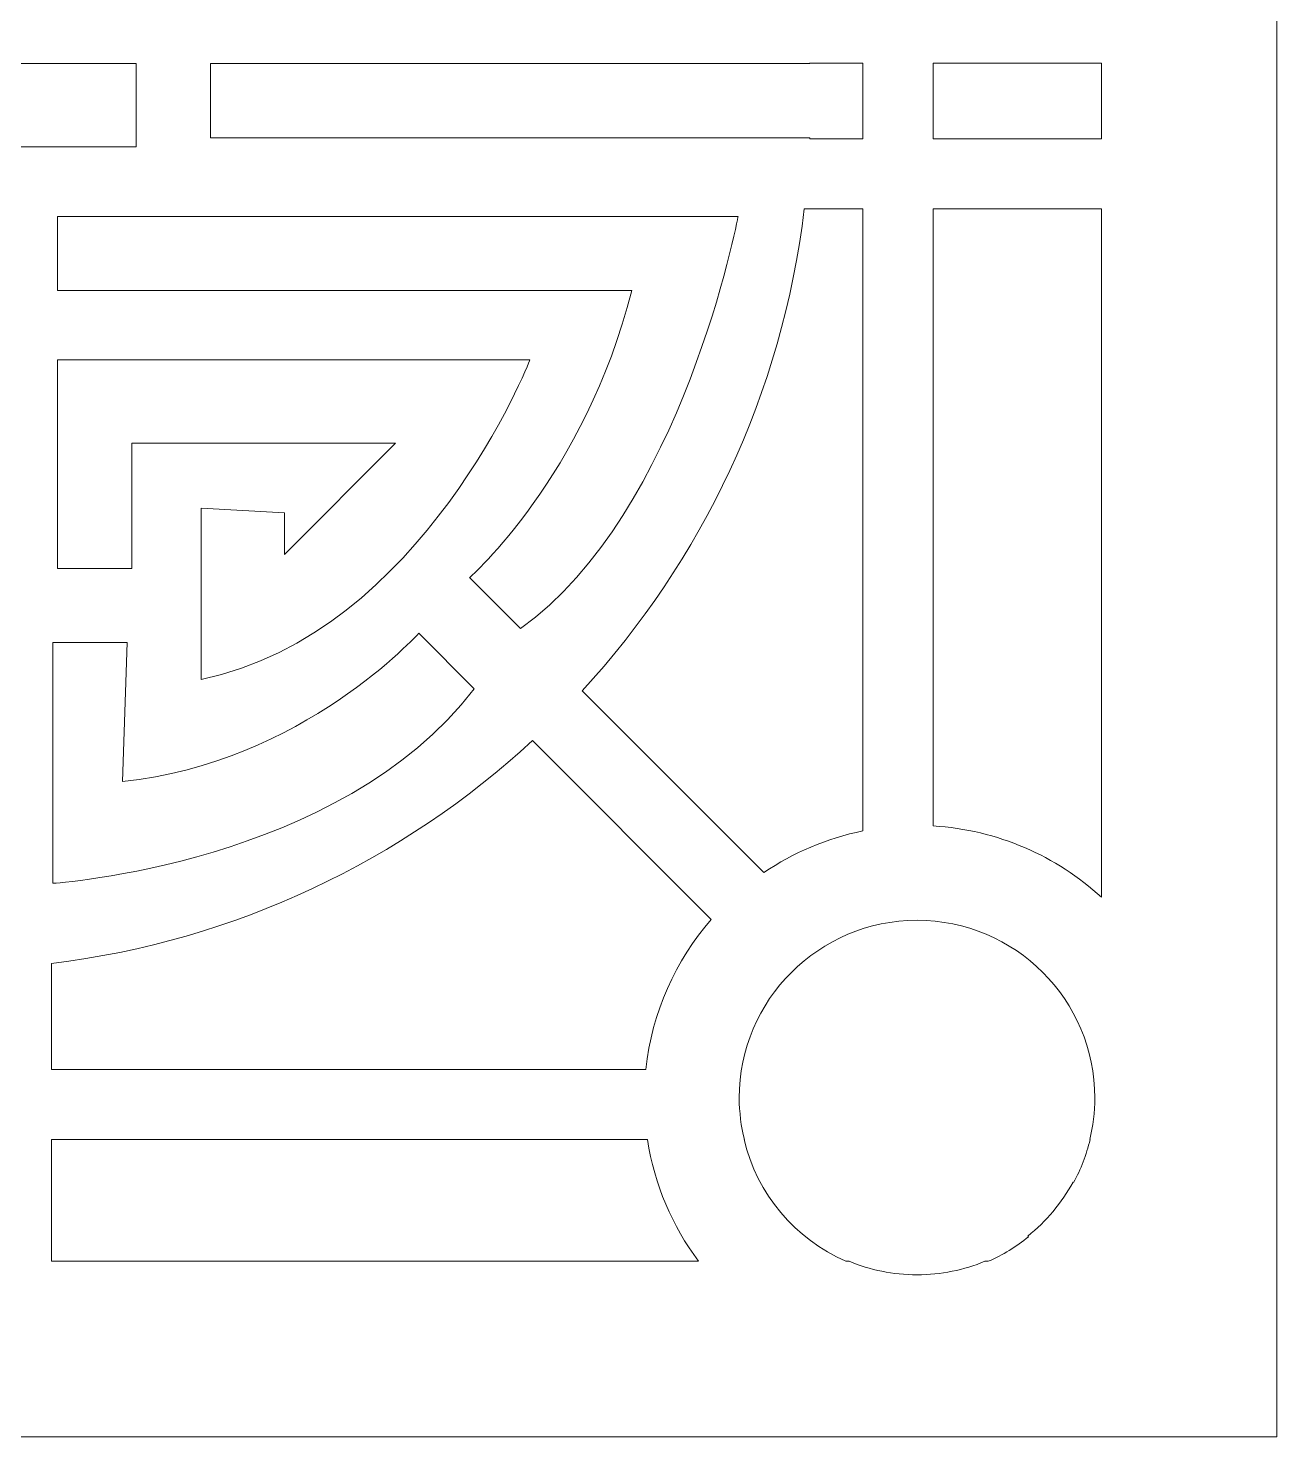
# Model space of a CAD drawing. Header units: centimetres. Extents: x -9.8 to 9.8, y -11.2 to 9.5.
# Drawn here: x -3.005 to -0.539, y -11.215 to -8.434 of the extents above; entities that cross this region are included whole.
import ezdxf

# ---------------------------------------------------------------- set-up
doc = ezdxf.new("R2010")
doc.units = ezdxf.units.CM
doc.header["$MEASUREMENT"] = 0
doc.layers.add('layer 1', color=7, linetype='Continuous')

msp = doc.modelspace()

# ---------------------------------------------------------------- linework, layer by layer
at = {"layer": 'layer 1', "color": 177, "lineweight": 9}
for points, knots in [([(-9.77912, 9.45925), (-9.77912, 9.45925), (-0.53922, 9.45925), (-0.53922, 9.45925), (-0.53922, 9.45925), (-0.53922, 9.45925), (-0.53922, -11.21502), (-0.53922, -11.21502), (-0.53922, -11.21502), (-0.53922, -11.21502), (-9.77912, -11.21502), (-9.77912, -11.21502), (-9.77912, -11.21502), (-9.77912, -11.21502), (-9.77912, 9.45925), (-9.77912, 9.45925)], [0, 0, 0, 0, 0.2, 0.2, 0.2, 0.2, 0.4, 0.4, 0.4, 0.4, 0.6, 0.6, 0.6, 0.6, 1, 1, 1, 1]), ([(-3.08398, -8.96142), (-3.08398, -8.96142), (-3.23021, -8.96142), (-3.23021, -8.96142), (-3.23021, -8.96142), (-3.23021, -8.96142), (-3.23021, -8.66886), (-3.23021, -8.66886), (-3.23021, -8.66886), (-3.23021, -8.66886), (-3.53187, -8.66886), (-3.53187, -8.66886), (-3.53187, -8.66886), (-3.53187, -8.66886), (-3.53187, -8.52263), (-3.53187, -8.52263), (-3.53187, -8.52263), (-3.53187, -8.52263), (-3.2485, -8.51346), (-3.2485, -8.51346), (-3.2485, -8.51346), (-3.2485, -8.51346), (-3.2485, -8.23006), (-3.2485, -8.23006), (-3.2485, -8.23006), (-3.2485, -8.23006), (-3.09309, -8.23006), (-3.09309, -8.23006), (-3.09309, -8.23006), (-3.09309, -8.23006), (-3.09309, -8.5043), (-3.09309, -8.5043), (-3.09309, -8.5043), (-3.09309, -8.5043), (-2.79143, -8.5043), (-2.79143, -8.5043), (-2.79143, -8.5043), (-2.79143, -8.5043), (-2.79143, -8.66886), (-2.79143, -8.66886), (-2.79143, -8.66886), (-2.79143, -8.66886), (-3.08398, -8.66886), (-3.08398, -8.66886), (-3.08398, -8.66886), (-3.08398, -8.66886), (-3.08398, -8.96142), (-3.08398, -8.96142)], [0, 0, 0, 0, 0.0769231, 0.0769231, 0.0769231, 0.0769231, 0.1538462, 0.1538462, 0.1538462, 0.1538462, 0.2307692, 0.2307692, 0.2307692, 0.2307692, 0.3076923, 0.3076923, 0.3076923, 0.3076923, 0.3846154, 0.3846154, 0.3846154, 0.3846154, 0.4615385, 0.4615385, 0.4615385, 0.4615385, 0.5384615, 0.5384615, 0.5384615, 0.5384615, 0.6153846, 0.6153846, 0.6153846, 0.6153846, 0.6923077, 0.6923077, 0.6923077, 0.6923077, 0.7692308, 0.7692308, 0.7692308, 0.7692308, 0.8461538, 0.8461538, 0.8461538, 0.8461538, 1, 1, 1, 1]), ([(-1.35672, -8.65276), (-1.35672, -8.65276), (-1.35672, -8.50375), (-1.35672, -8.50375), (-1.35672, -8.50375), (-1.35672, -8.50375), (-1.46177, -8.50375), (-1.46177, -8.50375), (-1.46177, -8.50375), (-1.46177, -8.50375), (-1.46174, -8.5043), (-1.46174, -8.5043), (-1.46174, -8.5043), (-1.46174, -8.5043), (-2.64515, -8.5043), (-2.64515, -8.5043), (-2.64515, -8.5043), (-2.64515, -8.5043), (-2.64515, -8.6506), (-2.64515, -8.6506), (-2.64515, -8.6506), (-2.64515, -8.6506), (-1.4613, -8.6506), (-1.4613, -8.6506), (-1.4613, -8.6506), (-1.46133, -8.65133), (-1.46138, -8.65204), (-1.46141, -8.65276), (-1.46141, -8.65276), (-1.46141, -8.65276), (-1.35672, -8.65276), (-1.35672, -8.65276)], [0, 0, 0, 0, 0.1111111, 0.1111111, 0.1111111, 0.1111111, 0.2222222, 0.2222222, 0.2222222, 0.2222222, 0.3333333, 0.3333333, 0.3333333, 0.3333333, 0.4444444, 0.4444444, 0.4444444, 0.4444444, 0.5555556, 0.5555556, 0.5555556, 0.5555556, 0.6666667, 0.6666667, 0.6666667, 0.6666667, 0.7777778, 0.7777778, 0.7777778, 0.7777778, 1, 1, 1, 1]), ([(-1.21813, -8.50375), (-1.21813, -8.50375), (-1.21813, -8.65276), (-1.21813, -8.65276), (-1.21813, -8.65276), (-1.21813, -8.65276), (-0.88572, -8.65276), (-0.88572, -8.65276), (-0.88572, -8.65276), (-0.88572, -8.65276), (-0.88572, -8.50375), (-0.88572, -8.50375), (-0.88572, -8.50375), (-0.88572, -8.50375), (-1.21813, -8.50375), (-1.21813, -8.50375)], [0, 0, 0, 0, 0.2, 0.2, 0.2, 0.2, 0.4, 0.4, 0.4, 0.4, 0.6, 0.6, 0.6, 0.6, 1, 1, 1, 1]), ([(-2.03262, -9.61963), (-2.03262, -9.61963), (-2.1332, -9.5191), (-2.1332, -9.5191), (-2.1332, -9.5191), (-2.1332, -9.5191), (-1.90468, -9.31795), (-1.81324, -8.95231), (-1.81324, -8.95231), (-1.81324, -8.95231), (-2.94685, -8.95231), (-2.94685, -8.95231), (-2.94685, -8.95231), (-2.94685, -8.95231), (-2.94685, -8.80599), (-2.94685, -8.80599), (-2.94685, -8.80599), (-2.94685, -8.80599), (-1.60301, -8.80599), (-1.60301, -8.80599), (-1.60301, -8.80599), (-1.60301, -8.80599), (-1.71271, -9.39108), (-2.03262, -9.61963)], [0, 0, 0, 0, 0.1428571, 0.1428571, 0.1428571, 0.1428571, 0.2857143, 0.2857143, 0.2857143, 0.2857143, 0.4285714, 0.4285714, 0.4285714, 0.4285714, 0.5714286, 0.5714286, 0.5714286, 0.5714286, 0.7142857, 0.7142857, 0.7142857, 0.7142857, 1, 1, 1, 1]), ([(-1.55235, -10.10141), (-1.49427, -10.06186), (-1.42805, -10.03337), (-1.35672, -10.01897), (-1.35672, -10.01897), (-1.35672, -10.01897), (-1.35672, -8.79136), (-1.35672, -8.79136), (-1.35672, -8.79136), (-1.35672, -8.79136), (-1.4724, -8.79136), (-1.4724, -8.79136), (-1.4724, -8.79136), (-1.51604, -9.15625), (-1.67475, -9.48577), (-1.91122, -9.74254), (-1.91122, -9.74254), (-1.91122, -9.74254), (-1.55235, -10.10141), (-1.55235, -10.10141)], [0, 0, 0, 0, 0.1666667, 0.1666667, 0.1666667, 0.1666667, 0.3333333, 0.3333333, 0.3333333, 0.3333333, 0.5, 0.5, 0.5, 0.5, 0.6666667, 0.6666667, 0.6666667, 0.6666667, 1, 1, 1, 1]), ([(-1.21813, -10.00926), (-1.09024, -10.01667), (-0.97432, -10.06872), (-0.88572, -10.15007), (-0.88572, -10.15007), (-0.88572, -10.15007), (-0.88572, -8.79136), (-0.88572, -8.79136), (-0.88572, -8.79136), (-0.88572, -8.79136), (-1.21813, -8.79136), (-1.21813, -8.79136), (-1.21813, -8.79136), (-1.21813, -8.79136), (-1.21813, -10.00926), (-1.21813, -10.00926)], [0, 0, 0, 0, 0.2, 0.2, 0.2, 0.2, 0.4, 0.4, 0.4, 0.4, 0.6, 0.6, 0.6, 0.6, 1, 1, 1, 1]), ([(-2.27947, -9.25394), (-2.27947, -9.25394), (-2.80054, -9.25394), (-2.80054, -9.25394), (-2.80054, -9.25394), (-2.80054, -9.25394), (-2.80054, -9.50077), (-2.80054, -9.50077), (-2.80054, -9.50077), (-2.80054, -9.50077), (-2.94685, -9.50077), (-2.94685, -9.50077), (-2.94685, -9.50077), (-2.94685, -9.50077), (-2.94685, -9.08937), (-2.94685, -9.08937), (-2.94685, -9.08937), (-2.94685, -9.08937), (-2.01433, -9.08937), (-2.01433, -9.08937), (-2.01433, -9.08937), (-2.01433, -9.08937), (-2.22462, -9.62877), (-2.66344, -9.72018), (-2.66344, -9.72018), (-2.66344, -9.72018), (-2.66344, -9.38195), (-2.66344, -9.38195), (-2.66344, -9.38195), (-2.66344, -9.38195), (-2.49888, -9.39108), (-2.49888, -9.39108), (-2.49888, -9.39108), (-2.49888, -9.39108), (-2.49888, -9.47333), (-2.49888, -9.47333), (-2.49888, -9.47333), (-2.49888, -9.47333), (-2.27947, -9.25394), (-2.27947, -9.25394)], [0, 0, 0, 0, 0.0909091, 0.0909091, 0.0909091, 0.0909091, 0.1818182, 0.1818182, 0.1818182, 0.1818182, 0.2727273, 0.2727273, 0.2727273, 0.2727273, 0.3636364, 0.3636364, 0.3636364, 0.3636364, 0.4545455, 0.4545455, 0.4545455, 0.4545455, 0.5454545, 0.5454545, 0.5454545, 0.5454545, 0.6363636, 0.6363636, 0.6363636, 0.6363636, 0.7272727, 0.7272727, 0.7272727, 0.7272727, 0.8181818, 0.8181818, 0.8181818, 0.8181818, 1, 1, 1, 1]), ([(-2.95596, -10.1224), (-2.95596, -10.1224), (-2.95596, -9.64704), (-2.95596, -9.64704), (-2.95596, -9.64704), (-2.95596, -9.64704), (-2.80968, -9.64704), (-2.80968, -9.64704), (-2.80968, -9.64704), (-2.80968, -9.64704), (-2.81883, -9.92131), (-2.81883, -9.92131), (-2.81883, -9.92131), (-2.46233, -9.88475), (-2.23381, -9.62877), (-2.23381, -9.62877), (-2.23381, -9.62877), (-2.23381, -9.62877), (-2.12406, -9.73844), (-2.12406, -9.73844), (-2.12406, -9.73844), (-2.38919, -10.08584), (-2.95596, -10.1224), (-2.95596, -10.1224)], [0, 0, 0, 0, 0.1428571, 0.1428571, 0.1428571, 0.1428571, 0.2857143, 0.2857143, 0.2857143, 0.2857143, 0.4285714, 0.4285714, 0.4285714, 0.4285714, 0.5714286, 0.5714286, 0.5714286, 0.5714286, 0.7142857, 0.7142857, 0.7142857, 0.7142857, 1, 1, 1, 1]), ([(-1.78509, -10.48975), (-1.77324, -10.37705), (-1.72661, -10.2747), (-1.65613, -10.19364), (-1.65613, -10.19364), (-1.65613, -10.19364), (-2.00914, -9.84063), (-2.00914, -9.84063), (-2.00914, -9.84063), (-2.26538, -10.07733), (-2.59434, -10.23643), (-2.9588, -10.28061), (-2.9588, -10.28061), (-2.9588, -10.28061), (-2.9588, -10.48975), (-2.9588, -10.48975), (-2.9588, -10.48975), (-2.9588, -10.48975), (-1.78509, -10.48975), (-1.78509, -10.48975)], [0, 0, 0, 0, 0.1666667, 0.1666667, 0.1666667, 0.1666667, 0.3333333, 0.3333333, 0.3333333, 0.3333333, 0.5, 0.5, 0.5, 0.5, 0.6666667, 0.6666667, 0.6666667, 0.6666667, 1, 1, 1, 1]), ([(-1.24971, -10.1955), (-1.056, -10.1955), (-0.89887, -10.35241), (-0.89852, -10.54604), (-0.89852, -10.54604), (-0.89869, -10.5744), (-0.90225, -10.60196), (-0.90877, -10.62835), (-0.90877, -10.62835), (-0.90877, -10.62835), (-0.90808, -10.62835), (-0.90808, -10.62835), (-0.90808, -10.62835), (-0.91523, -10.65833), (-0.9262, -10.68683), (-0.94048, -10.71328), (-0.94048, -10.71328), (-0.94048, -10.71328), (-0.94148, -10.71228), (-0.94148, -10.71228), (-0.94148, -10.71228), (-0.96403, -10.75346), (-0.99461, -10.78963), (-1.03109, -10.81868), (-1.03109, -10.81868), (-1.03109, -10.81868), (-1.02951, -10.82025), (-1.02951, -10.82025), (-1.02951, -10.82025), (-1.0536, -10.83966), (-1.08028, -10.85596), (-1.10898, -10.86853), (-1.10898, -10.86853), (-1.10898, -10.86853), (-1.11564, -10.86853), (-1.11564, -10.86853), (-1.11564, -10.86853), (-1.15695, -10.88561), (-1.20223, -10.89506), (-1.24971, -10.89506), (-1.24971, -10.89506), (-1.2972, -10.89506), (-1.34248, -10.88561), (-1.38379, -10.86853), (-1.38379, -10.86853), (-1.38379, -10.86853), (-1.39045, -10.86853), (-1.39045, -10.86853), (-1.39045, -10.86853), (-1.49012, -10.82486), (-1.56564, -10.73626), (-1.59135, -10.62835), (-1.59135, -10.62835), (-1.59135, -10.62835), (-1.59066, -10.62835), (-1.59066, -10.62835), (-1.59066, -10.62835), (-1.59717, -10.602), (-1.60072, -10.57448), (-1.60091, -10.54616), (-1.60091, -10.54616), (-1.60062, -10.35248), (-1.44346, -10.1955), (-1.24971, -10.1955)], [0, 0, 0, 0, 0.0588235, 0.0588235, 0.0588235, 0.0588235, 0.1176471, 0.1176471, 0.1176471, 0.1176471, 0.1764706, 0.1764706, 0.1764706, 0.1764706, 0.2352941, 0.2352941, 0.2352941, 0.2352941, 0.2941176, 0.2941176, 0.2941176, 0.2941176, 0.3529412, 0.3529412, 0.3529412, 0.3529412, 0.4117647, 0.4117647, 0.4117647, 0.4117647, 0.4705882, 0.4705882, 0.4705882, 0.4705882, 0.5294118, 0.5294118, 0.5294118, 0.5294118, 0.5882353, 0.5882353, 0.5882353, 0.5882353, 0.6470588, 0.6470588, 0.6470588, 0.6470588, 0.7058824, 0.7058824, 0.7058824, 0.7058824, 0.7647059, 0.7647059, 0.7647059, 0.7647059, 0.8235294, 0.8235294, 0.8235294, 0.8235294, 0.8823529, 0.8823529, 0.8823529, 0.8823529, 1, 1, 1, 1]), ([(-1.68132, -10.86853), (-1.73295, -10.7994), (-1.76837, -10.71746), (-1.78193, -10.62835), (-1.78193, -10.62835), (-1.78193, -10.62835), (-2.9588, -10.62835), (-2.9588, -10.62835), (-2.9588, -10.62835), (-2.9588, -10.62835), (-2.9588, -10.86853), (-2.9588, -10.86853), (-2.9588, -10.86853), (-2.9588, -10.86853), (-1.68132, -10.86853), (-1.68132, -10.86853)], [0, 0, 0, 0, 0.2, 0.2, 0.2, 0.2, 0.4, 0.4, 0.4, 0.4, 0.6, 0.6, 0.6, 0.6, 1, 1, 1, 1])]:
    msp.add_open_spline(points, degree=3, knots=knots, dxfattribs=at)

doc.saveas('drawing.dxf')
